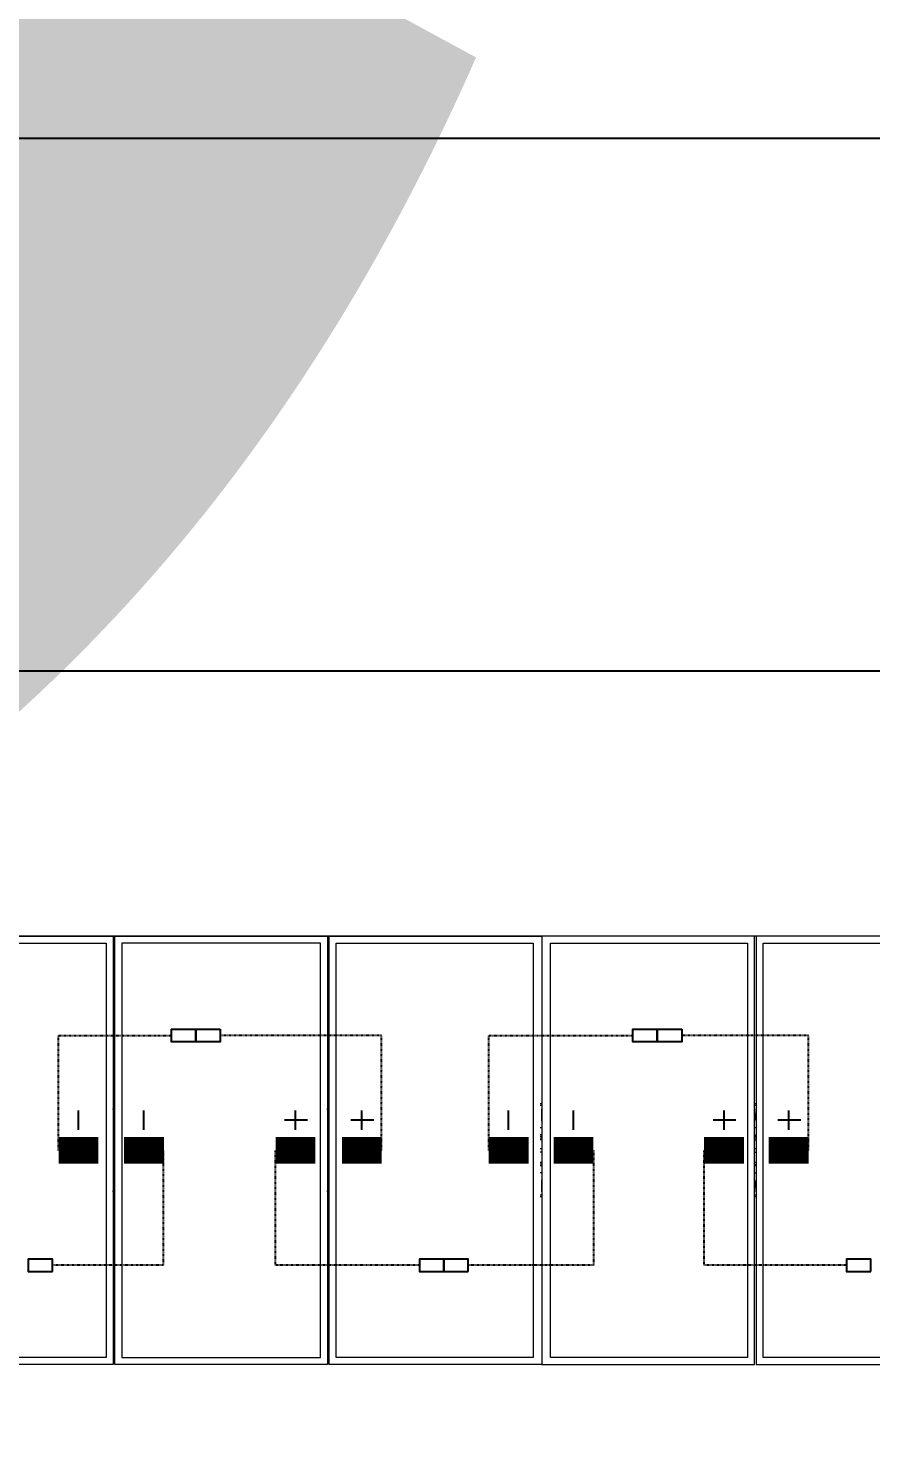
# Model space of a CAD drawing. Header units: feet. Extents: x -327 to 55127, y -297 to 4121.
# Drawn here: x 5883.8 to 6041.7, y 2536 to 2800.2 of the extents above; entities that cross this region are included whole.
import ezdxf
from ezdxf.enums import TextEntityAlignment as Align

# ---------------------------------------------------------------- set-up
doc = ezdxf.new("R2018")
doc.units = ezdxf.units.FT
doc.header["$MEASUREMENT"] = 0
doc.linetypes.add('HIDDEN', pattern=[0.375, 0.25, -0.125])
for name, color, linetype in [('E-HARN-COMP', 8, 'Continuous'), ('E-TRNK-CABL-NEG', 6, 'HIDDEN'), ('E-TRUNK-CABLE-POS', 6, 'HIDDEN'), ('G-ANNO-TEXT', 1, 'Continuous'), ('Polarity-Text', 7, 'Continuous')]:
    doc.layers.add(name, color=color, linetype=linetype)
doc.styles.add('NEI-A', font='arial.ttf')
doc.styles.get("Standard").update_dxf_attribs({"font": 'arial.ttf'})

# ---------------------------------------------------------------- blocks, each defined once
blk = doc.blocks.new('A$Ccdbb2b2c')
at = {"lineweight": 5}
for points in [[(4.1298, 0), (4.1298, 0.4133), (5.9848, 0.4133)], [(4.9531, 0.2517), (4.9548, 0.2517)], [(4.9531, 0.25), (4.9548, 0.25)], [(4.9531, 0.235), (4.9548, 0.2467), (4.9548, 0.2433)], [(5.1598, 0.2517), (5.1615, 0.2517)], [(5.1598, 0.25), (5.1615, 0.25)], [(5.1598, 0.235), (5.1598, 0.2467), (5.1598, 0.2433)], [(5.3648, 0.2517), (5.3664, 0.2517)], [(5.3648, 0.25), (5.3664, 0.25)], [(5.3648, 0.235), (5.3664, 0.2467), (5.3664, 0.2433)], [(5.5714, 0.2517), (5.5731, 0.2517)], [(5.5714, 0.25), (5.5731, 0.25)], [(5.5714, 0.235), (5.5731, 0.2467), (5.5731, 0.2433)], [(4.9531, 0.2283), (4.9548, 0.2283)], [(4.9548, 0.2217), (4.9531, 0.2217)], [(4.9531, 0.22), (4.9548, 0.22)], [(4.9531, 0.2183), (4.9548, 0.2183)], [(5.1598, 0.2283), (5.1615, 0.2283)], [(5.1598, 0.2217), (5.1615, 0.2217)], [(5.1598, 0.22), (5.1615, 0.22)], [(5.1598, 0.2183), (5.1615, 0.2183)], [(5.3648, 0.2283), (5.3664, 0.2283)], [(5.3664, 0.2217), (5.3648, 0.2217)], [(5.3648, 0.22), (5.3664, 0.22)], [(5.3648, 0.2183), (5.3664, 0.2183)], [(5.5714, 0.2283), (5.5731, 0.2283)], [(5.5731, 0.2217), (5.5714, 0.2217)], [(5.5714, 0.22), (5.5731, 0.22)], [(5.5714, 0.2183), (5.5731, 0.2183)], [(4.9548, 0.2167), (4.9531, 0.2167)], [(4.9531, 0.2083), (4.9548, 0.2083)], [(4.9548, 0.205), (4.9531, 0.205)], [(5.1598, 0.2167), (5.1615, 0.2167)], [(5.1598, 0.2083), (5.1615, 0.2083)], [(5.1598, 0.205), (5.1615, 0.205)], [(5.3664, 0.2167), (5.3648, 0.2167)], [(5.3648, 0.2083), (5.3664, 0.2083)], [(5.3664, 0.205), (5.3648, 0.205)], [(5.5731, 0.2167), (5.5714, 0.2167)], [(5.5714, 0.2083), (5.5731, 0.2083)], [(5.5731, 0.205), (5.5714, 0.205)], [(4.9531, 0.195), (4.9548, 0.195)], [(4.9548, 0.1933), (4.9531, 0.1933)], [(4.9531, 0.1917), (4.9548, 0.1917)], [(5.1598, 0.195), (5.1615, 0.195)], [(5.1598, 0.1933), (5.1615, 0.1933)], [(5.1598, 0.1917), (5.1615, 0.1917)], [(5.3648, 0.195), (5.3664, 0.195)], [(5.3664, 0.1933), (5.3648, 0.1933)], [(5.3648, 0.1917), (5.3664, 0.1917)], [(5.5714, 0.195), (5.5731, 0.195)], [(5.5731, 0.1933), (5.5714, 0.1933)], [(5.5714, 0.1917), (5.5731, 0.1917)], [(4.9548, 0.185), (4.9531, 0.185)], [(4.9548, 0.17), (4.9548, 0.1667), (4.9531, 0.1783)], [(5.1598, 0.185), (5.1615, 0.185)], [(5.1598, 0.17), (5.1598, 0.1667), (5.1598, 0.1783)], [(5.3664, 0.185), (5.3648, 0.185)], [(5.3664, 0.17), (5.3664, 0.1667), (5.3648, 0.1783)], [(5.5731, 0.185), (5.5714, 0.185)], [(5.5731, 0.17), (5.5731, 0.1667), (5.5714, 0.1783)], [(4.9531, 0.1633), (4.9548, 0.1633)], [(4.9548, 0.1667), (4.9548, 0.1667)], [(5.1598, 0.1667), (5.1598, 0.1667)], [(5.1598, 0.1633), (5.1615, 0.1633)], [(5.3648, 0.1633), (5.3664, 0.1633)], [(5.3664, 0.1667), (5.3664, 0.1667)], [(5.5714, 0.1633), (5.5731, 0.1633)], [(5.5731, 0.1667), (5.5731, 0.1667)], [(4.9531, 0.1617), (4.9548, 0.1617)], [(5.1598, 0.1617), (5.1615, 0.1617)], [(5.3648, 0.1617), (5.3664, 0.1617)], [(5.5714, 0.1617), (5.5731, 0.1617)]]:
    blk.add_lwpolyline(points, dxfattribs=at)
for points in [[(4.7481, 0.4133), (4.9531, 0.4133), (4.9531, 0), (4.7481, 0)], [(4.9548, 0.4133), (5.1598, 0.4133), (5.1598, 0), (4.9548, 0)], [(5.1598, 0), (5.3648, 0), (5.3648, 0.4133), (5.1598, 0.4133)], [(5.3664, 0.4133), (5.3664, 0), (5.5714, 0), (5.5714, 0.4133)], [(5.7781, 0.4133), (5.5731, 0.4133), (5.5731, 0), (5.7781, 0)], [(4.7548, 0.4067), (4.7548, 0.0067), (4.9465, 0.0067), (4.9465, 0.4067)], [(4.9615, 0.4067), (4.9615, 0.0067), (5.1515, 0.0067), (5.1515, 0.4067)], [(5.1681, 0.0067), (5.3581, 0.0067), (5.3581, 0.4067), (5.1681, 0.4067)], [(5.5648, 0.4067), (5.5648, 0.0067), (5.3731, 0.0067), (5.3731, 0.4067)], [(5.5798, 0.0067), (5.7714, 0.0067), (5.7714, 0.4067), (5.5798, 0.4067)]]:
    blk.add_lwpolyline(points, close=True, dxfattribs=at)
blk = doc.blocks.new('DETAIL_TITLE')
at = {"style": 'NEI-A', "flags": 8}
blk.add_attdef('#', text='', height=0.2, dxfattribs=at).set_placement((0.5922, -0.5109), align=Align.MIDDLE_CENTER)
at = {"lineweight": 30, "flags": 104}
blk.add_attdef('DETAIL_TITLE', text='', height=0.2, dxfattribs=at).set_placement((0.9099, -0.5251), align=Align.BOTTOM_LEFT)
at = {"style": 'NEI-A'}
for tag, p in [('SCALE:', (0.9386, -0.7379)), ('1"_=_', (1.5474, -0.7379))]:
    blk.add_attdef(tag, text='', height=0.1, dxfattribs=at).set_placement(p, align=Align.BOTTOM_LEFT)

msp = doc.modelspace()

# ---------------------------------------------------------------- linework, layer by layer
at = {"layer": 'E-HARN-COMP'}
for points in [[(5915.25, 2612.43), (5915.25, 2610.1), (5910.69, 2610.1), (5910.69, 2612.43)], [(5919.81, 2612.43), (5919.81, 2610.1), (5915.25, 2610.1), (5915.25, 2612.43)], [(6001.69, 2612.43), (6001.69, 2610.1), (5997.13, 2610.1), (5997.13, 2612.43)], [(6006.26, 2612.43), (6006.26, 2610.1), (6001.69, 2610.1), (6001.69, 2612.43)], [(5888.39, 2567.03), (5888.39, 2569.36), (5883.83, 2569.36), (5883.83, 2567.03)], [(5961.7, 2567.03), (5961.7, 2569.36), (5957.13, 2569.36), (5957.13, 2567.03)], [(5966.26, 2567.03), (5966.26, 2569.36), (5961.7, 2569.36), (5961.7, 2567.03)], [(6041.7, 2567.03), (6041.7, 2569.36), (6037.13, 2569.36), (6037.13, 2567.03)]]:
    msp.add_lwpolyline(points, close=True, dxfattribs=at)
at = {"layer": 'E-HARN-COMP', "const_width": 5}
for points in [[(5889.51, 2589.73), (5896.96, 2589.73)], [(5909.25, 2589.73), (5901.79, 2589.73)], [(5930.17, 2589.73), (5937.62, 2589.73)], [(5950.05, 2589.73), (5942.6, 2589.73)], [(5970.13, 2589.73), (5977.59, 2589.73)], [(5989.72, 2589.73), (5982.27, 2589.73)], [(6010.45, 2589.73), (6017.91, 2589.73)], [(6030.05, 2589.73), (6022.59, 2589.73)]]:
    msp.add_lwpolyline(points, dxfattribs=at)
at = {"layer": 'E-TRNK-CABL-NEG', "ltscale": 0.1}
for points in [[(5889.51, 2589.73), (5889.51, 2611.26), (5910.54, 2611.26)], [(5970.13, 2589.73), (5970.13, 2611.26), (5997.13, 2611.26)], [(5909.1, 2589.73), (5909.1, 2568.19), (5888.39, 2568.19)], [(5989.72, 2589.73), (5989.72, 2568.19), (5966.26, 2568.19)]]:
    msp.add_lwpolyline(points, dxfattribs=at)
at = {"layer": 'E-TRUNK-CABLE-POS', "ltscale": 0.1}
for points in [[(5950.05, 2589.73), (5950.05, 2611.26), (5919.81, 2611.26)], [(6030.05, 2589.73), (6030.05, 2611.26), (6006.11, 2611.26)], [(5957.13, 2568.19), (5930.17, 2568.19), (5930.17, 2589.73)], [(6037.28, 2568.19), (6010.45, 2568.19), (6010.45, 2589.73)]]:
    msp.add_lwpolyline(points, dxfattribs=at)
at = {"layer": 'G-ANNO-TEXT', "flags": 128}
for points in [[(4411.66, 2765.88, -0.298343), (4430.17, 2779.53), (5529.21, 2779.53, 0.298343), (5547.72, 2793.17, 0.298343), (5566.23, 2779.53), (6963.78, 2779.53, -0.298343), (6982.28, 2765.88)], [(5687.65, 2666.02, -0.298343), (5706.15, 2679.66), (6111.49, 2679.66, 0.298343), (6129.99, 2693.31, 0.298343), (6148.5, 2679.66), (6775.43, 2679.66, -0.298343), (6793.93, 2666.02)]]:
    msp.add_lwpolyline(points, format="xyb", dxfattribs=at)
at = {"layer": 'Polarity-Text'}
for p, q in [((5893.16, 2597.19), (5893.16, 2593.57)), ((5905.44, 2597.19), (5905.44, 2593.57)), ((5933.86, 2597.19), (5933.86, 2593.57)), ((5946.29, 2597.19), (5946.29, 2593.57)), ((5973.78, 2597.19), (5973.78, 2593.57)), ((5985.92, 2597.19), (5985.92, 2593.57)), ((6014.14, 2597.19), (6014.14, 2593.57)), ((6026.28, 2597.19), (6026.28, 2593.57)), ((5936.13, 2595.38), (5931.86, 2595.38)), ((5948.56, 2595.38), (5944.29, 2595.38)), ((6016.42, 2595.38), (6012.14, 2595.38)), ((6028.56, 2595.38), (6024.29, 2595.38))]:
    msp.add_line(p, q, dxfattribs=at)

# ---------------------------------------------------------------- block references
at = {"xscale": -194.318304, "yscale": 194.318304, "zscale": 194.318304}
msp.add_blockref('A$Ccdbb2b2c', (6982.71, 2549.57), dxfattribs=at)
at = {"layer": 'G-ANNO-TEXT'}
ref = msp.add_blockref('DETAIL_TITLE', (64.44, 3394.18), dxfattribs=dict(at, xscale=128.9267043143703, yscale=128.9267043143703, zscale=128.9267043143703))
lines = msp.add_mtext('{\\LDC BLOCK TYPE-1 (3) STRINGS (78) MODULES [580W] }', dxfattribs={"layer": '0', "insert": (181.75, 3365.15), "char_height": 1362.0506, "attachment_point": 1})
ref.add_attrib('DETAIL_TITLE', '', (181.75, 3365.15)).embed_mtext(lines)
ref = msp.add_blockref('DETAIL_TITLE', (4396.28, 3403.79), dxfattribs=dict(at, xscale=128.9267043143703, yscale=128.9267043143703, zscale=128.9267043143703))
lines = msp.add_mtext('{\\LDC BLOCK TYPE-4 (3) STRINGS (81) MODULES [400W] }', dxfattribs={"layer": '0', "insert": (4513.59, 3374.77), "char_height": 773.2846, "attachment_point": 1})
ref.add_attrib('DETAIL_TITLE', '', (4513.59, 3374.77)).embed_mtext(lines)

doc.saveas('drawing.dxf')
